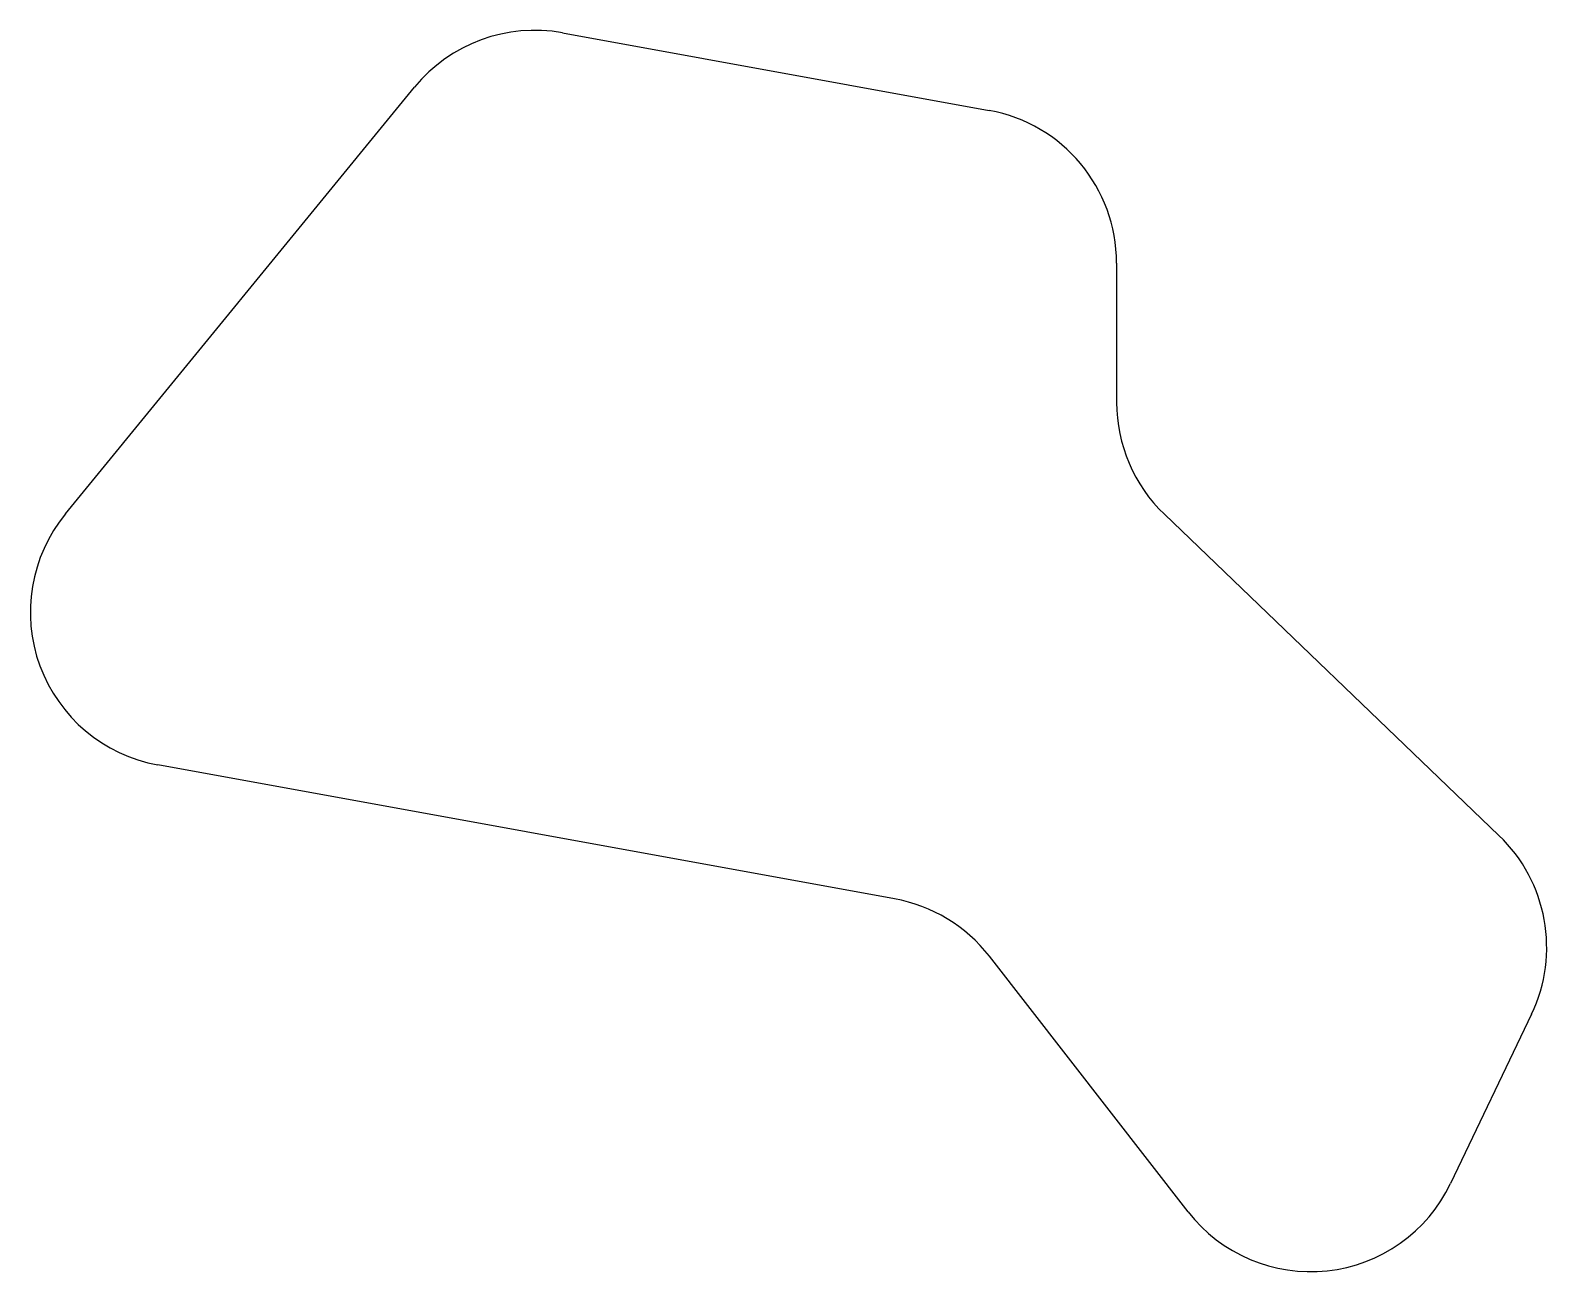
# Model space of a CAD drawing. Header units: millimetres. Extents: x 80 to 275, y -165 to -5.
import ezdxf

# ---------------------------------------------------------------- set-up
doc = ezdxf.new("R2010")
doc.units = ezdxf.units.MM

msp = doc.modelspace()

# ---------------------------------------------------------------- linework, layer by layer
for p, q in [((148.58, -5.32), (203.58, -15.32)), ((84.52, -67.34), (129.52, -12.34)), ((220, -35), (220, -52.95)), ((226.15, -67.38), (269.27, -108.77)), ((191.39, -116.94), (96.42, -99.68)), ((229.21, -157.28), (203.6, -124.34)), ((273.47, -131.83), (263.04, -153.63))]:
    msp.add_line(p, q)
for centre, start, end in [((145, -25), 439.6952, 140.7106), ((200, -35), 360, 79.6952), ((240, -52.95), 180, 226.1744), ((100, -80), 140.7106, 259.6952), ((255.43, -123.2), 334.444, 46.1744), ((187.81, -136.62), 37.875, 79.6952), ((245, -145), 217.875, 334.444)]:
    msp.add_arc(centre, 20, start, end)

doc.saveas('drawing.dxf')
